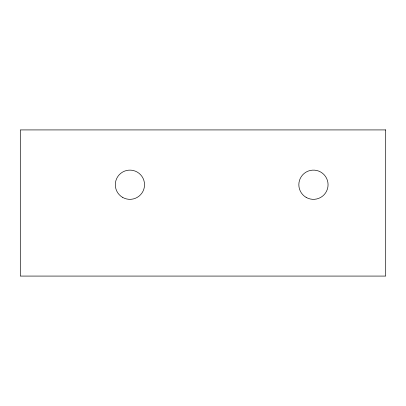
<?xml version="1.0" encoding="UTF-8"?>
<svg xmlns="http://www.w3.org/2000/svg" width="406" height="406" viewBox="0 0 406 406"><rect width="100%" height="100%" fill="white"/><g stroke="black" fill="none" stroke-linecap="round" stroke-linejoin="round"><path stroke-width="0.61" d="M385.7 129.92L20.3 129.92L20.3 276.08L385.7 276.08L385.7 129.92M306.144 197.387A14.616 14.616 0 0 0 328.068 184.73A14.616 14.616 0 0 0 306.144 172.073A14.616 14.616 0 0 0 306.144 197.387M122.612 197.387A14.616 14.616 0 0 0 144.536 184.73A14.616 14.616 0 0 0 122.612 172.073A14.616 14.616 0 0 0 122.612 197.387"/></g></svg>
